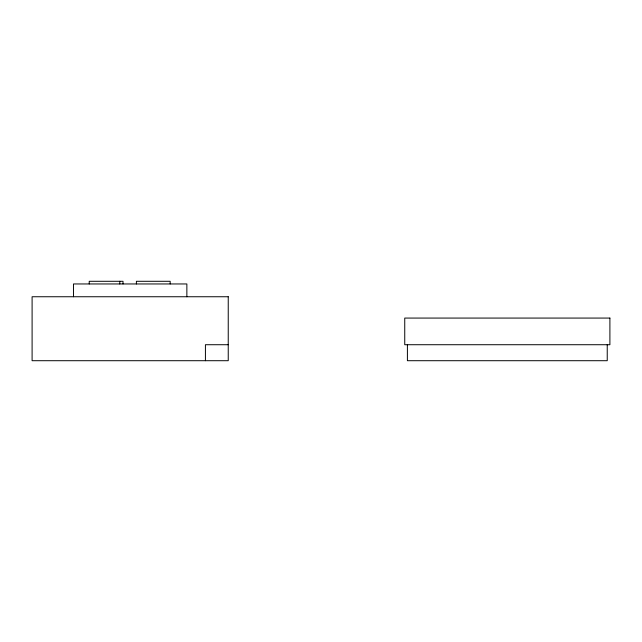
<?xml version="1.0" encoding="UTF-8"?>
<svg xmlns="http://www.w3.org/2000/svg" width="642" height="642" viewBox="0 0 642 642"><rect width="100%" height="100%" fill="white"/><g stroke="black" fill="none" stroke-linecap="round" stroke-linejoin="round"><path stroke-width="0.96" d="M228.239 344.722L205.424 344.722L205.424 360.708M607.236 344.722L607.236 360.708L407.405 360.708L407.405 344.722M186.862 296.748L186.862 283.957L73.477 283.957L73.477 296.748M170.17 283.957L170.17 281.292L136.393 281.292L136.393 283.957M123.007 283.957L123.007 281.292L89.23 281.292L89.23 283.957M119.789 281.292L119.789 283.957M228.239 296.748L32.1 296.748L32.1 360.708L228.239 360.708L228.239 296.748M609.9 318.071L404.741 318.071L404.741 344.722L609.9 344.722L609.9 318.071"/></g></svg>
